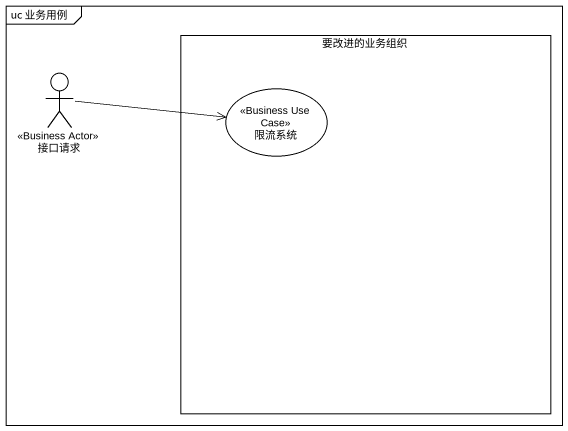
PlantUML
@startuml
mainframe uc 业务用例
rectangle 要改进的业务组织 {
  usecase 限流系统 <<Business Use Case>>
}
actor 接口请求 <<Business Actor>>
接口请求 -right-> 限流系统
@enduml
